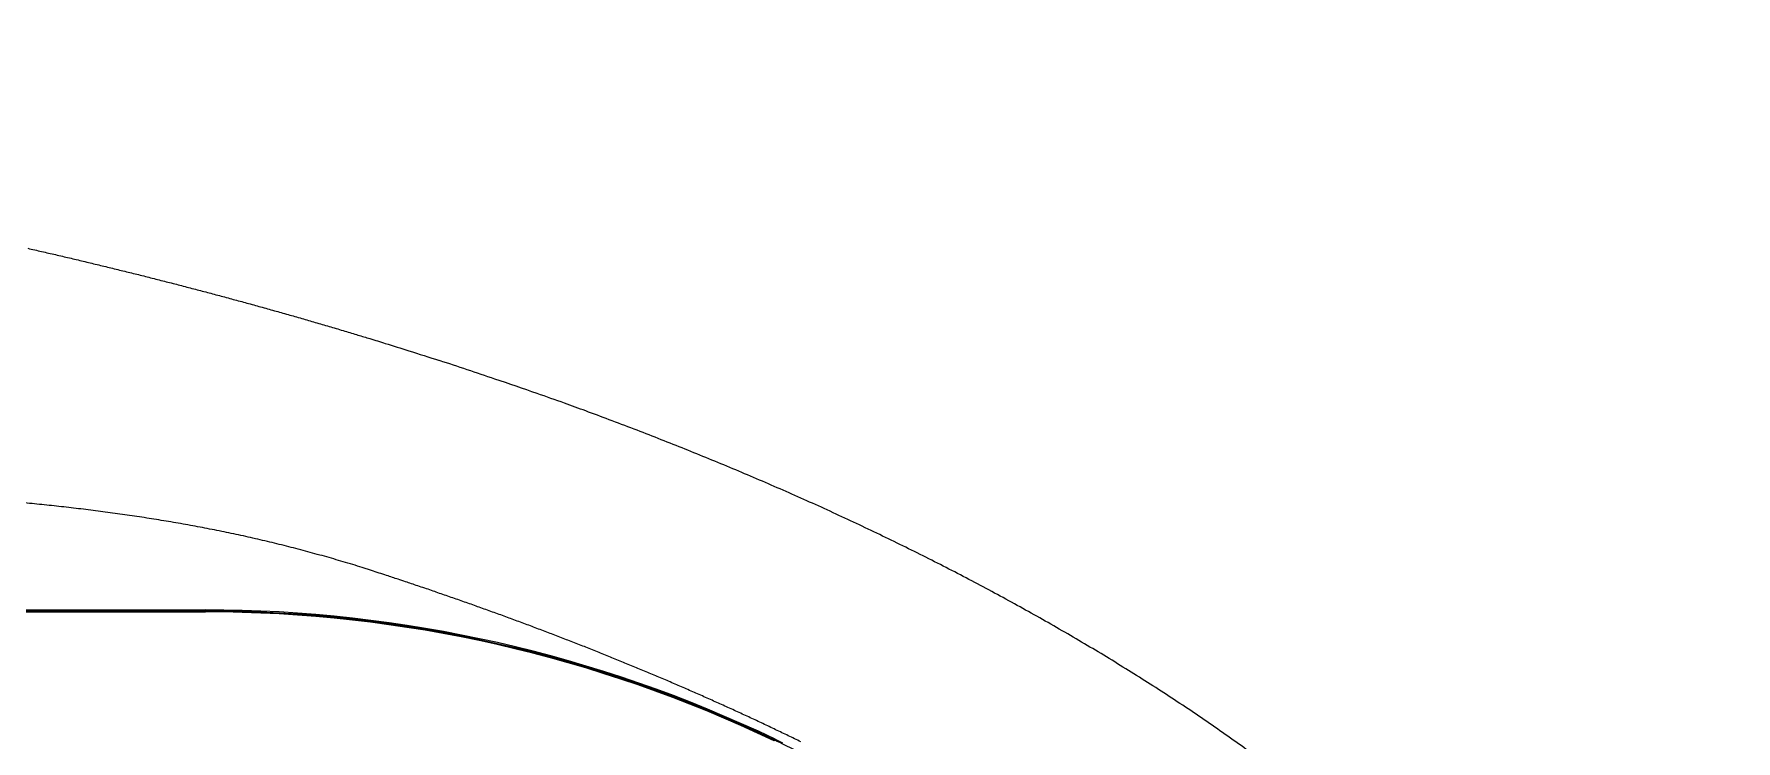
# Model space of a CAD drawing. Header units: inches. Extents: x 2 to 87, y 0 to 129.
# Drawn here: x 46.197 to 48.131, y 25.553 to 26.357 of the extents above; entities that cross this region are included whole.
import ezdxf

# ---------------------------------------------------------------- set-up
doc = ezdxf.new("R2010")
doc.units = ezdxf.units.IN
doc.header["$MEASUREMENT"] = 0
doc.layers.add('1', color=4, linetype='Continuous')

# ---------------------------------------------------------------- blocks, each defined once
blk = doc.blocks.new('CONTRL PANEL-HSPOT-15')
at = {"layer": '1', "linetype": 'Continuous'}
for p, q in [((-0.5676, 1.0051), (1.5391, 1.0051)), ((1.5391, 1.0039), (-0.5676, 1.0039)), ((-0.5676, 1.0029), (1.5391, 1.0029)), ((1.5391, 1.0051), (1.5391, 1.0039)), ((1.5391, 1.0039), (1.5391, 1.0029)), ((2.186, 0.8571), (2.1855, 0.8562)), ((2.1865, 0.8582), (2.186, 0.8571))]:
    blk.add_line(p, q, dxfattribs=at)
for points in [[(1.3373, 1.416, -0.000677), (1.353, 1.4124, -0.000679), (1.3688, 1.4088, -0.000681), (1.3845, 1.4051, -0.000683), (1.4003, 1.4014, -0.000686), (1.416, 1.3976, -0.000688), (1.4317, 1.3938, -0.00069), (1.4474, 1.3899, -0.000693), (1.4631, 1.3861, -0.000698), (1.4788, 1.3821, -0.000703), (1.4945, 1.3781, -0.000711), (1.5101, 1.3741, -0.000717), (1.5258, 1.37, -0.000724), (1.5414, 1.3659, -0.000731), (1.557, 1.3618, -0.00074), (1.5726, 1.3575, -0.000744), (1.5882, 1.3533, -0.000746), (1.6038, 1.349, -0.00076), (1.6194, 1.3446, -0.000783), (1.635, 1.3402, -0.000766), (1.6505, 1.3358, -0.00072), (1.6659, 1.3313, -0.000804), (1.6816, 1.3267, -0.000973), (1.6975, 1.322, -0.000739), (1.7125, 1.3175, -0.000242), (1.7261, 1.3134, -0.001065), (1.7435, 1.308, -0.001862), (1.7702, 1.2996, -0.000912), (1.8051, 1.2885, -0.000482)], [(2.7249, 0.8445, 0.003453), (2.701, 0.8615, 0.003343), (2.677, 0.8783, 0.003245), (2.6527, 0.8947, 0.003136), (2.6282, 0.9108, 0.003044), (2.6035, 0.9266, 0.002947), (2.5787, 0.9421, 0.002868), (2.5537, 0.9573, 0.002788), (2.5285, 0.9723, 0.002716), (2.5031, 0.987, 0.002633), (2.4776, 1.0014, 0.00256), (2.452, 1.0156, 0.002478), (2.4262, 1.0295, 0.002408), (2.4003, 1.0432, 0.002333), (2.3743, 1.0566, 0.002283), (2.3481, 1.0698, 0.002245), (2.3218, 1.0827, 0.002209), (2.2955, 1.0954, 0.002167), (2.269, 1.1079, 0.002132), (2.2424, 1.1202, 0.002094), (2.2157, 1.1322, 0.002054), (2.1889, 1.144, 0.002003), (2.162, 1.1556, 0.001982), (2.135, 1.167, 0.001977), (2.1079, 1.1782, 0.001891), (2.0807, 1.1892, 0.00174), (2.0537, 1.1999, 0.001868), (2.0262, 1.2106, 0.002152), (1.9979, 1.2213, 0.001628), (1.9713, 1.2312, 0.000606), (1.9472, 1.24, 0.002183), (1.9162, 1.251, 0.003635), (1.8681, 1.2674, 0.00177), (1.8051, 1.2885, 0.000944)], [(1.7278, 1.0499), (1.7172, 1.0533, 0.001895), (1.7065, 1.0566, 0.001905), (1.6958, 1.0598, 0.001895), (1.6851, 1.063, 0.001863), (1.6744, 1.066, 0.001839), (1.6636, 1.069, 0.001818), (1.6528, 1.072, 0.001798), (1.642, 1.0748, 0.001774), (1.6312, 1.0776, 0.001753), (1.6203, 1.0803, 0.00173), (1.6095, 1.0829, 0.00171), (1.5986, 1.0854, 0.001687), (1.5877, 1.0879, 0.001667), (1.5768, 1.0903, 0.001644), (1.5658, 1.0926, 0.001624), (1.5549, 1.0949, 0.001602), (1.5439, 1.097, 0.001582), (1.533, 1.0992, 0.001558), (1.522, 1.1012, 0.001534), (1.511, 1.1032, 0.001503), (1.5, 1.1051, 0.001476), (1.489, 1.1069, 0.001446), (1.4779, 1.1087, 0.001419), (1.4669, 1.1104, 0.001389), (1.4558, 1.1121, 0.001362), (1.4448, 1.1137, 0.001332), (1.4337, 1.1152, 0.001305), (1.4226, 1.1167, 0.001275), (1.4116, 1.1182, 0.001249), (1.4005, 1.1195, 0.001219), (1.3894, 1.1208, 0.001192), (1.3783, 1.1221, 0.001162), (1.3672, 1.1233, 0.001136), (1.356, 1.1245, 0.001106), (1.3449, 1.1256, 0.00108), (1.3338, 1.1267, 0.001054)], [(2.2158, 0.8552, 0.000651), (2.2086, 0.8587, 0.000647), (2.2015, 0.8622, 0.000643), (2.1943, 0.8656, 0.000639), (2.1871, 0.869, 0.000635), (2.1799, 0.8725, 0.000631), (2.1727, 0.8759, 0.000627), (2.1655, 0.8793, 0.000623), (2.1583, 0.8826, 0.000619), (2.151, 0.886, 0.000616), (2.1438, 0.8893, 0.000611), (2.1366, 0.8926, 0.000608), (2.1293, 0.8959, 0.000604), (2.122, 0.8992, 0.0006), (2.1148, 0.9024, 0.000596), (2.1075, 0.9057, 0.000592), (2.1002, 0.9089, 0.000589), (2.0929, 0.9121, 0.000587), (2.0856, 0.9153, 0.000584), (2.0783, 0.9185, 0.000581), (2.071, 0.9216, 0.000577), (2.0637, 0.9248, 0.000574), (2.0563, 0.9279, 0.00057), (2.049, 0.931, 0.000567), (2.0417, 0.9341, 0.000564), (2.0343, 0.9372, 0.00056), (2.027, 0.9402, 0.000557), (2.0196, 0.9432, 0.000553), (2.0122, 0.9463, 0.00055), (2.0048, 0.9493, 0.000547), (1.9975, 0.9523, 0.000543), (1.9901, 0.9552, 0.00054), (1.9827, 0.9582, 0.000536), (1.9753, 0.9611, 0.000533), (1.9679, 0.9641, 0.000529), (1.9604, 0.967, 0.000526), (1.953, 0.9699, 0.000523), (1.9456, 0.9727, 0.000519), (1.9382, 0.9756, 0.000516), (1.9307, 0.9785, 0.000513), (1.9233, 0.9813, 0.000509), (1.9158, 0.9841, 0.000505), (1.9084, 0.9869, 0.000499), (1.9009, 0.9897, 0.000495), (1.8934, 0.9925, 0.000493), (1.886, 0.9952, 0.000491), (1.8785, 0.998, 0.000488), (1.871, 1.0007, 0.000486), (1.8635, 1.0034, 0.000484), (1.856, 1.0061, 0.000482), (1.8485, 1.0088, 0.00048), (1.841, 1.0115, 0.000477), (1.8335, 1.0141, 0.000472), (1.826, 1.0168, 0.000474), (1.8185, 1.0194, 0.000481), (1.8109, 1.022, 0.000465), (1.8034, 1.0246, 0.000433), (1.7959, 1.0272, 0.000475), (1.7883, 1.0298, 0.000562), (1.7805, 1.0324, 0.000426), (1.7732, 1.0349, 0.00015), (1.7666, 1.0371, 0.000594), (1.7581, 1.0399, 0.001013), (1.745, 1.0442, 0.000495), (1.7278, 1.0499, 0.000263)], [(2.2092, 0.8458, 0.000989), (2.186, 0.8571, 0.000528)], [(2.1865, 0.8582), (2.1948, 0.8542, -0.000719)]]:
    blk.add_lwpolyline(points, format="xyb", dxfattribs=at)
for radius in [1.5, 1.4988, 1.4978]:
    blk.add_arc((1.5391, -0.4949), radius, 64.4324, 90, dxfattribs=at)
blk = doc.blocks.new('2018 HOT SPOT STRIDE')
at = {"layer": '1', "color": 2}
for centre, radius, start, end in [((42.368, -9.8187), 18.0959, 49.29532, 131.38349), ((42.3679, -8.9743), 15.5989, 59.94581, 120.05419)]:
    blk.add_arc(centre, radius, start, end, dxfattribs=at)
at = {"layer": '1', "color": 3, "linetype": 'Continuous'}
for radius, start, end in [(17.8462, 63.56328, 125.36858), (16.8462, 61.42956, 118.57044)]:
    blk.add_arc((42.3679, -9.8189), radius, start, end, dxfattribs=at)
at = {"layer": '1'}
blk.add_blockref('CONTRL PANEL-HSPOT-15', (42.5196, 3.5875), dxfattribs=at)

msp = doc.modelspace()

# ---------------------------------------------------------------- block references
msp.add_blockref('2018 HOT SPOT STRIDE', (2.3326, 21.1096))

doc.saveas('drawing.dxf')
